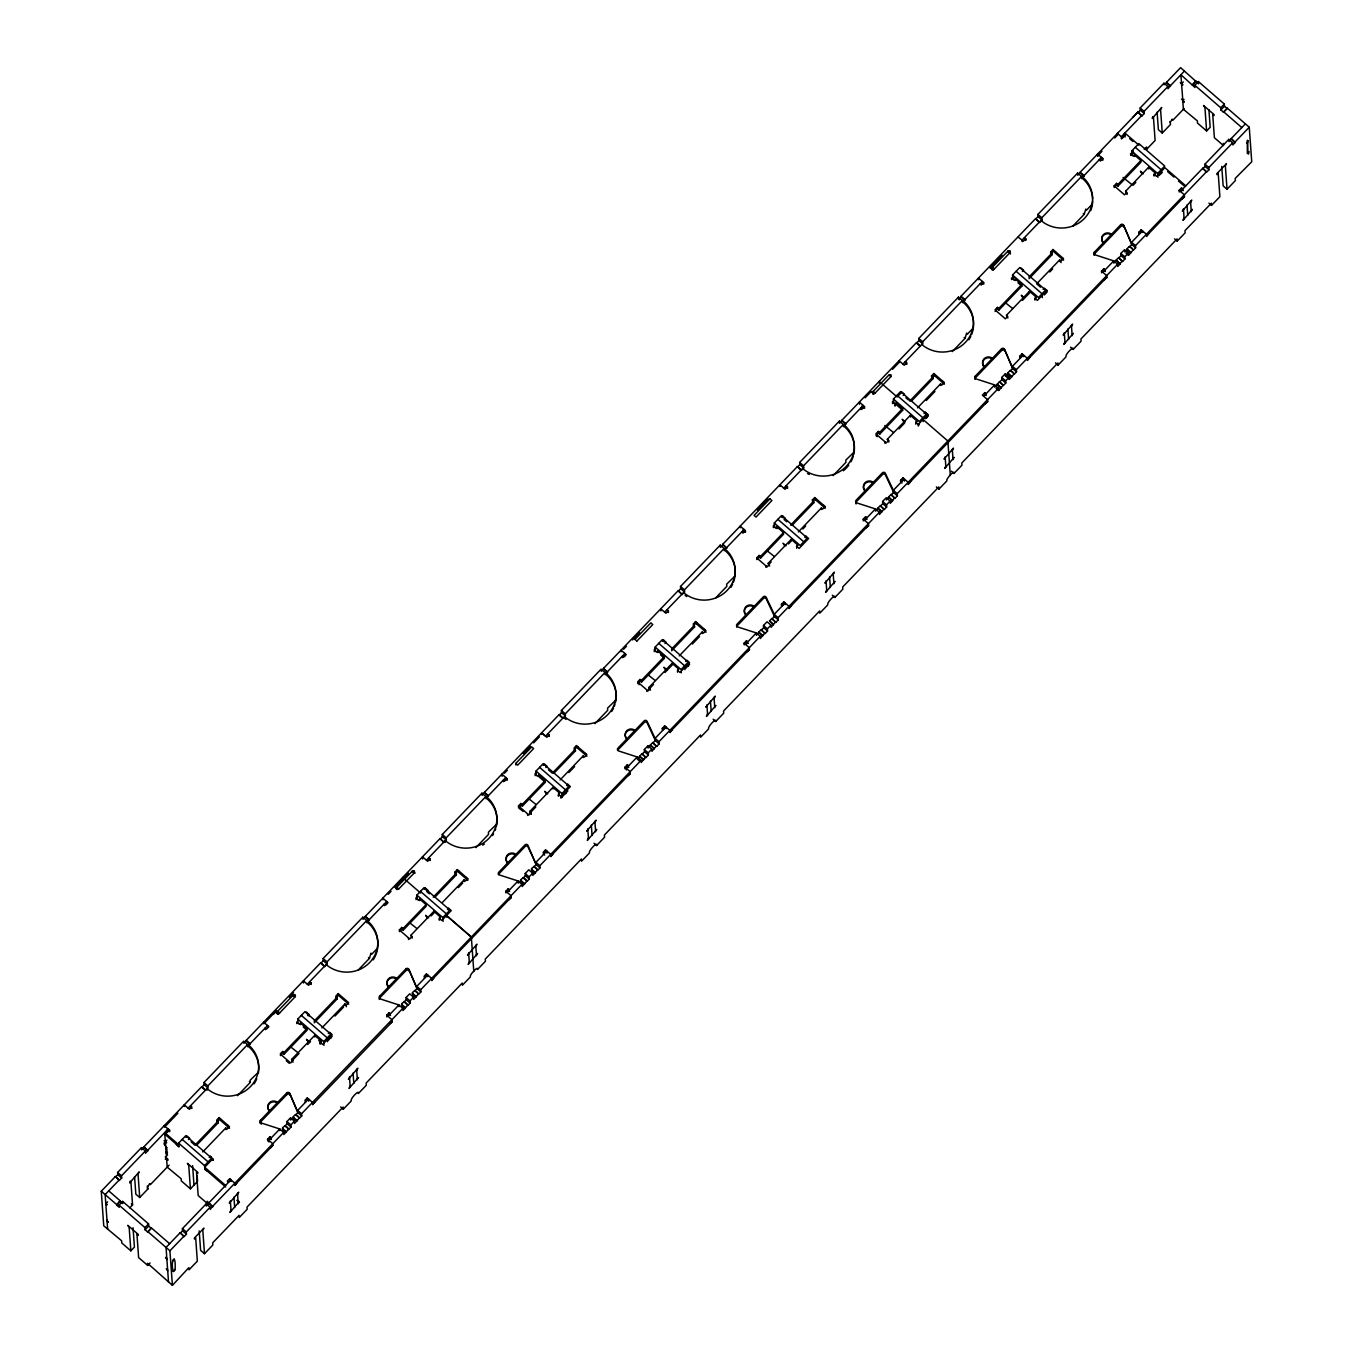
<?xml version="1.0" encoding="UTF-8"?>
<svg xmlns="http://www.w3.org/2000/svg" width="1353" height="1353" viewBox="0 0 1353 1353"><rect width="100%" height="100%" fill="white"/><g stroke="black" fill="none" stroke-linecap="round" stroke-linejoin="round"><path stroke-width="1.5" d="M277.314 1013.989L277.534 1011.435L293.415 994.912L295.292 994.81L295.36 996.586L279.479 1013.126C276.215 1014.885 277.23 1008.526 279.513 1013.532M992.104 269.89L992.324 267.353L1008.222 250.812L1010.082 250.728L1010.15 252.504L994.269 269.027C991.478 270.989 991.36 264.579 994.269 269.027M1010.539 253.738L1008.222 250.812L1008.323 252.453M175.112 1269.537L173.387 1271.482L175.112 1269.537C176.025 1250.426 169.971 1261.791 173.319 1271.397M1247.297 153.396C1247.872 119.521 1246.942 164.965 1249.073 151.536M396.53 889.462L396.666 887.416L412.564 870.892L414.931 873.328M891.018 376.506L890.95 374.747L889.073 374.832L873.125 391.44L873.26 393.165L875.053 393.131L891.018 376.506L889.107 375.238M1183.993 99.31L1182.81 100.291L1181.558 83.835L1183.283 81.89M414.475 872.6L414.39 870.825L412.53 870.909M133.034 1227.712L134.421 1247.111L130.852 1250.832L121.787 1242.967L121.618 1240.786L103.741 1225.784L101.272 1191.232L115.36 1176.552L119.284 1180.476L121.669 1177.989L117.779 1174.624L117.626 1172.442L141.456 1147.632L145.346 1151.014L145.498 1153.196L147.883 1150.71L143.959 1146.786L201.732 1086.645L205.622 1090.011M203.999 1082.518L207.888 1085.901L208.041 1088.083L204.151 1084.717L203.999 1082.518L243.709 1041.184L247.599 1044.567L247.751 1046.748L250.102 1043.721L246.212 1040.339L320.864 962.626L324.788 966.549L327.172 964.063L327.02 961.882L323.13 958.516L362.841 917.165L366.731 920.547L366.883 922.729L369.234 919.702L365.344 916.336L439.996 838.606L443.885 841.989M439.996 838.606L443.919 842.53L446.304 840.044L442.414 836.678L442.262 834.497L481.972 793.162L485.862 796.528L486.015 798.71L488.365 795.682L484.475 792.317L559.127 714.587L563.017 717.969M561.394 710.477L565.283 713.843L565.436 716.025L561.546 712.659L561.394 710.477L601.104 669.143L604.994 672.509L605.146 674.69L607.531 672.204L603.607 668.297L678.259 590.584L682.183 594.491L684.567 592.022L684.415 589.84L680.525 586.458L720.236 545.124L724.126 548.489L724.278 550.671M722.739 544.278L726.662 548.202L722.739 544.278L797.391 466.565L801.314 470.472L803.699 468.003L799.809 464.62L799.657 462.438L839.367 421.104L843.257 424.487L843.409 426.669L845.76 423.641L841.87 420.259L916.522 342.546L920.412 345.928M918.788 338.436L922.678 341.802L922.831 343.983L918.941 340.618L918.788 338.436L958.499 297.102L962.389 300.467L962.541 302.649L964.892 299.622L961.002 296.256L1035.654 218.526L1039.578 222.45L1041.962 219.964L1041.81 217.782L1037.92 214.417L1077.631 173.083L1081.521 176.448L1081.673 178.63L1084.024 175.602L1080.134 172.237L1137.907 112.096L1141.831 116.003L1144.215 113.534L1144.063 111.335L1140.173 107.969L1164.003 83.176L1167.893 86.541L1168.045 88.723L1170.396 85.696L1166.506 82.33L1180.594 67.65L1198.555 83.751L1198.403 81.569L1194.834 85.29L1194.987 87.471L1180.915 74.736L1181.49 82.736L1182.86 84.951L1180.273 82.702M1132.799 117.407L1137.907 112.096L1141.831 116.003M115.394 1177.093L117.779 1174.624M143.959 1146.786L141.608 1149.813L141.456 1147.632M205.013 1089.994L201.766 1087.186L204.151 1084.717M243.861 1043.366L246.212 1040.339M324.788 966.549L320.898 963.167L323.282 960.698L323.13 958.516M365.344 916.336L362.993 919.347L362.841 917.165M440.046 839.148L442.414 836.678M484.475 792.317L482.125 795.344L481.972 793.162M561.766 717.394L559.178 715.145L561.546 712.659M601.256 671.325L603.607 668.297M682.183 594.491L678.31 591.126L680.677 588.64L680.525 586.458M722.773 544.819L720.388 547.305L720.236 545.124M797.441 467.106L799.809 464.62M841.87 420.259L839.52 423.286L839.367 421.104M919.803 345.911L916.556 343.104L918.941 340.618M959.311 299.842L961.002 296.256M1039.578 222.45L1035.688 219.085L1038.072 216.598L1037.92 214.417M1080.134 172.237L1077.783 175.264L1077.631 173.083M1137.958 112.637L1140.325 110.151L1140.173 107.969M1165.948 83.497L1166.506 82.33M165.945 1125.662L177.886 1113.231M273.323 1013.871L263.801 1023.798L263.683 1022.158L268.858 1026.656L266.473 1029.126L265.188 1028.009L265.306 1029.65M273.729 1013.465L276.57 1010.505M289.322 997.212L293.584 992.781M388.176 894.316L391.034 891.339M394.839 887.382L408.437 873.226M504.449 773.273L507.307 770.297M523.307 753.638L530.41 746.264M533.674 742.848L539.39 736.895M623.581 649.254L626.439 646.277M632.511 639.952L639.614 632.578M757.325 510.03L768.132 498.783M865.108 397.833L870.774 391.93M892.49 369.318L899.17 362.384L899.052 360.744L904.227 365.242L906.611 362.756L905.326 361.623L906.73 364.397L906.611 362.756M989.939 267.894L1002.049 255.277M1099.143 154.208L1101.985 151.248M1114.737 137.972L1117.578 135.012L1117.46 133.372L1122.635 137.871L1125.02 135.401L1123.734 134.268L1125.138 137.025M273.374 1014.412L275.758 1011.943M515.781 763.43L531.695 746.873L533.64 748.564L517.725 765.121L515.797 763.413L515.916 765.037M634.912 639.411L650.827 622.854L652.772 624.545L636.857 641.102M121.669 1177.989L121.516 1175.808L145.346 1151.014M207.888 1085.901L247.599 1044.567M327.02 961.882L366.731 920.547M446.304 840.044L446.152 837.862L485.862 796.528M565.283 713.843L604.994 672.509M684.415 589.84L724.126 548.489M803.699 468.003L803.547 465.821L843.257 424.487M922.678 341.802L962.389 300.467M1041.81 217.782L1081.521 176.448M1144.063 111.335L1167.893 86.541M115.36 1176.552L119.25 1179.934L105.145 1194.598L107.631 1229.15M147.832 1150.168L168.296 1128.876L168.448 1131.057L167.806 1130.499M188.152 1108.208L207.009 1088.573A30.815 29.276 -4.1 0 0 250.525 1086.544A30.815 29.276 -4.1 0 0 248.698 1045.159L267.573 1025.523L267.691 1027.164M307.283 984.189L326.141 964.554A30.815 29.276 -4.1 0 0 369.657 962.524A30.815 29.276 -4.1 0 0 367.83 921.139L386.704 901.504L386.857 903.686M398.611 889.107C395.702 884.659 395.82 891.052 398.611 889.107L414.627 872.584L413.308 872.178M426.415 860.17L445.255 840.568A30.815 29.276 -4.1 0 0 488.771 838.522A30.815 29.276 -4.1 0 0 486.945 797.154L505.836 777.501L505.988 779.683M541.758 734.442L541.64 732.802L545.547 736.15L564.387 716.549A30.815 29.276 -4.1 0 0 607.903 714.519A30.815 29.276 -4.1 0 0 606.076 673.134L624.968 653.482L625.12 655.664M664.678 612.131L683.519 592.529A30.815 29.276 -4.1 0 0 727.035 590.5A30.815 29.276 -4.1 0 0 725.208 549.115L744.099 529.463L744.251 531.644M783.81 488.129L802.65 468.51A30.815 29.276 -4.1 0 0 846.166 466.481A30.815 29.276 -4.1 0 0 844.34 425.113L863.231 405.443L863.383 407.625M902.941 364.109L921.799 344.474A30.815 29.276 -4.1 0 0 965.315 342.444A30.815 29.276 -4.1 0 0 963.488 301.076L982.363 281.441L982.515 283.623L981.872 283.048M1022.191 241.73L1022.073 240.09L1040.931 220.454A30.815 29.276 -4.1 0 0 1084.446 218.425A30.815 29.276 -4.1 0 0 1082.62 177.057L1101.494 157.422L1101.646 159.603L1101.004 159.045M1141.797 115.462L1121.349 136.754L1121.502 138.936M1170.396 85.696L1184.484 71.016M178.867 1146.414L164.829 1134.237L168.415 1130.516M1121.468 138.378L1125.036 134.674L1124.918 133.034L1138.955 145.211M164.829 1134.237L165.912 1131.362L167.197 1132.478L169.582 1129.992L164.44 1126.051M1123.853 135.909L1125.036 134.674M310.953 982.836L311.072 984.477L309.668 981.703L310.953 982.836L308.569 985.305L303.393 980.824L303.546 983.005M430.068 858.834L430.186 860.474L428.766 857.717L430.068 858.834L427.683 861.32L422.508 856.821L422.677 858.986M502.098 776.301L501.946 774.119L507.104 778.651L504.72 781.121L503.434 780.004L503.536 781.628M549.2 734.831L549.318 736.455L547.897 733.698L549.2 734.831L546.815 737.3L541.64 732.802M668.331 610.812L668.45 612.452L667.029 609.679L668.331 610.812L665.947 613.281L660.771 608.799L660.941 610.947M740.311 527.755L740.192 526.114L745.368 530.613L742.983 533.099L741.698 531.966M786.279 487.3L786.161 485.676L787.463 486.792L785.078 489.279L779.903 484.78L780.021 486.42M859.493 404.259L859.341 402.078L864.499 406.593L862.115 409.08L860.829 407.946L860.948 409.587M978.591 279.699L978.473 278.058L983.648 282.557L981.28 285.043L979.978 283.91M1025.743 238.737L1025.862 240.377L1024.458 237.621L1025.743 238.737L1023.358 241.223L1018.217 237.13M1097.604 154.056L1097.757 156.221L1097.604 154.056L1102.78 158.538L1100.412 161.024L1099.11 159.891M107.597 1201.836L105.805 1203.696L107.107 1204.813L105.72 1202.597M166.893 1140.089L164.17 1142.93L164.254 1144.012L165.455 1142.778L166.47 1156.967L165.354 1159.284M130.243 1181.118L129.702 1182.911L139.156 1171.901L138.04 1174.235L139.714 1197.506L148.052 1188.83L147.24 1186.091M1152.79 116.646L1152.249 118.455L1161.703 107.445L1160.586 109.762L1162.261 133.051L1170.599 124.358L1169.804 121.618M119.064 1205.134L144.974 1227.628L145.126 1229.809L147.731 1232.059L151.299 1228.338L148.712 1226.089L148.559 1223.907L122.649 1201.413L119.064 1205.134L119.233 1207.316L116.629 1205.083L120.163 1200.804L108.73 1190.877M1192.348 84.664L1195.934 80.943M116.629 1205.083L120.163 1200.804M1192.399 85.222L1195.967 81.501M176.279 1144.164L178.9 1146.955L178.63 1143.133L185.784 1135.691L211.694 1158.168L204.54 1165.61L204.81 1169.432L207.364 1171.14M298.032 1022.936L297.761 1019.113L304.915 1011.672L330.825 1034.166L331.096 1037.971M417.164 898.916L416.893 895.111L424.047 887.653L449.957 910.146L442.803 917.588L443.074 921.41M536.312 774.897L536.025 771.092L543.179 763.65L569.089 786.127L561.935 793.568L562.222 797.391M655.444 650.894L655.156 647.072L662.31 639.631L688.22 662.107L688.491 665.93M774.288 523.053L781.442 515.611L807.352 538.088L800.198 545.53L774.288 523.053L774.576 526.875M893.707 402.856L893.42 399.034L900.574 391.592L926.484 414.086L926.754 417.891M1012.551 275.031L1019.705 267.59L1045.615 290.066L1038.461 297.508L1012.551 275.031L1012.839 278.836M1131.971 154.834L1131.683 151.012L1138.837 143.57L1164.747 166.047L1157.593 173.488L1157.864 177.311M185.902 1137.332L187.086 1136.097L189.691 1138.347L188.49 1139.581M417.012 896.735L415.828 897.986L418.415 900.235L419.599 898.984L426.077 904.616L426.195 906.239L403.16 930.221L401.756 927.465L399.372 929.934L399.49 931.574L401.875 929.088M424.149 889.327L425.332 888.075L427.92 890.325L426.736 891.576L429.324 893.826M536.126 772.749L534.925 773.984L537.53 776.233L538.714 774.998L545.191 780.613L545.31 782.254L522.275 806.236L520.871 803.462L518.487 805.948L518.605 807.589L523.002 811.411M543.28 765.308L544.464 764.073L547.052 766.322L545.868 767.557M655.258 648.73L654.057 649.964L656.662 652.214L657.846 650.979L664.323 656.594L664.441 658.234L641.407 682.216L640.003 679.46L637.618 681.929L647.986 690.926L650.353 688.44L649.068 687.324L672.103 663.342L678.58 668.957L677.498 671.832L678.58 668.957M662.412 641.288L663.596 640.054L666.183 642.303L664.999 643.538M774.508 526.351L773.307 527.585L774.39 524.71M781.544 517.269L782.727 516.034L785.315 518.284L784.131 519.518L786.719 521.768M893.64 402.331L892.439 403.583L893.521 400.708M1133.51 152.635L1130.736 155.527L1130.618 153.887L1133.391 150.995M415.946 899.61L417.13 898.375M535.044 775.624L536.245 774.39M654.175 651.605L655.376 650.37M1014.327 276.705L1011.604 279.547L1011.486 277.906L1014.073 280.156L1015.257 278.904L1021.735 284.536L1021.853 286.159L998.835 310.141L997.415 307.385L995.03 309.871L1005.397 318.851L1007.782 316.382L1006.48 315.249L1029.515 291.267L1035.992 296.899L1034.927 299.774L1035.992 296.899M321.202 1040.981L320.12 1043.856L321.202 1040.981L314.725 1035.366L291.69 1059.348L292.992 1060.464L290.607 1062.951L280.24 1053.953L282.625 1051.484L284.029 1054.241L307.063 1030.259L306.945 1028.618L300.467 1023.003L299.284 1024.238L296.696 1021.989L296.814 1023.629M307.621 1015.562L308.805 1014.327L306.218 1012.078L308.924 1015.951L308.805 1014.327M759.253 557.081L756.868 559.55L756.75 557.91L759.134 555.44L760.538 558.197L783.573 534.215L783.455 532.592L776.977 526.96L775.793 528.211L773.206 525.962M896.109 402.94L895.043 405.832L896.109 402.94L902.586 408.572L902.705 410.213L879.67 434.178L878.266 431.421L875.881 433.907L886.249 442.888L888.617 440.418L887.331 439.285L910.366 415.32L916.844 420.935L915.761 423.81L916.844 420.935M903.28 395.482L904.48 394.247L901.876 391.998L897.124 396.953L879.179 381.428L879.298 383.068M1022.411 271.463L1023.612 270.228L1021.008 267.979M1116.665 185.006L1114.28 187.492L1114.162 185.851L1116.546 183.365L1117.967 186.122L1140.985 162.157L1140.883 160.517L1134.406 154.902L1133.205 156.136L1130.618 153.887M147.9 1186.649L149.625 1183.604M237.536 1095.676L250.305 1082.383L250.153 1080.201L258.423 1072.168M358.088 970.186L369.437 958.364L371.01 953.138M952.326 351.577L965.095 338.284L966.668 333.058M1072.878 226.086L1084.227 214.281L1085.816 209.055M1144.232 149.456L1146.617 146.987L1146.769 149.168L1155.107 140.492L1153.449 117.204M1170.446 122.176L1172.172 119.132M149.676 1184.146L150.318 1184.704L169.091 1165.17M371.06 953.696L371.703 954.254L377.453 948.267M496.686 824.129L488.416 832.163L488.568 834.344L475.816 847.638M615.818 700.127L607.548 708.143L607.7 710.325L594.948 723.618M734.95 576.107L726.679 584.141L726.832 586.323L715.483 598.127M853.98 452.206L845.811 460.121L845.963 462.303L833.211 475.596M966.718 333.616L967.361 334.174L973.213 328.069M1085.85 209.597L1086.493 210.155L1092.277 204.134M1172.222 119.69L1172.865 120.248L1184.146 108.511M129.787 1207.84L132.56 1204.948L130.903 1181.676M202.747 1151.944L225.765 1127.962L227.067 1129.095L229.452 1126.609L219.085 1117.612L216.7 1120.098L218.121 1122.855L196.523 1145.331M346.317 1006.717L346.199 1005.076L348.584 1002.59L338.216 993.609L335.832 996.079L337.252 998.835L314.217 1022.817M434.77 897.327L456.367 874.85L454.946 872.093L457.331 869.607L467.698 878.604L467.817 880.245L457.449 871.247L457.331 869.607M560.108 779.92L583.143 755.938L584.445 757.071L586.83 754.585L576.463 745.588L574.078 748.074L575.499 750.83L553.901 773.307M679.24 655.901L702.275 631.919L703.577 633.052L705.962 630.566L695.594 621.585L693.21 624.054L694.63 626.811L671.595 650.793M792.165 525.285L813.762 502.809L812.341 500.035L814.726 497.566L825.093 506.546L825.212 508.187L814.844 499.206L814.726 497.566M911.313 401.249L932.91 378.772L931.49 375.999L933.874 373.529L944.242 382.51L944.36 384.151L933.993 375.153L933.874 373.529M1029.007 278.718L1052.042 254.753L1050.621 251.996L1053.006 249.51L1063.373 258.508L1063.492 260.131L1053.124 251.151L1053.006 249.51M219.085 1117.612L219.203 1119.252L216.818 1121.738L218.121 1122.855M280.359 1055.594L282.743 1053.108M338.216 993.609L338.335 995.233L335.95 997.719L337.252 998.835M455.065 873.734L457.449 871.247M518.605 807.589L520.99 805.103M576.463 745.588L576.581 747.228L574.196 749.714L575.499 750.83M637.737 683.569L640.121 681.083M695.594 621.585L695.713 623.209L693.328 625.695L694.63 626.811M812.46 501.675L814.844 499.206M878.385 433.061L876 435.531L877.285 436.664L877.167 435.023M931.608 377.639L933.993 375.153M995.148 311.494L997.533 309.025M1050.74 253.62L1053.124 251.151M218.002 1121.214L194.967 1145.196L191.077 1141.831M284.029 1054.241L283.927 1052.6L306.945 1028.618M314.099 1021.177L337.134 997.212M403.16 930.221L403.059 928.581L426.077 904.616M433.214 897.191L456.249 873.209L454.946 872.093M522.275 806.236L522.157 804.595L545.191 780.613M575.38 749.19L552.345 773.172L548.455 769.806M641.407 682.216L641.288 680.576L664.323 656.594M671.477 649.152L694.512 625.187M760.538 558.197L760.42 556.557L783.455 532.592M790.609 525.15L813.643 501.168L812.341 500.035M879.67 434.178L879.551 432.537L902.586 408.572M909.757 401.097L932.792 377.132L931.49 375.999M998.835 310.141L998.717 308.501L1021.735 284.536M1028.889 277.094L1051.924 253.112L1050.621 251.996M1117.967 186.122L1117.849 184.498L1140.883 160.517M321.879 1027.925L344.897 1003.943L346.199 1005.076M412.242 938.086L410.822 935.329L433.856 911.347L440.334 916.979L439.251 919.854L440.334 916.979M442.414 902.434L464.011 879.957L465.314 881.074L467.698 878.604M529.936 811.343L531.34 814.1L529.936 811.343L552.971 787.361L559.449 792.976L558.366 795.852L559.449 792.976M769.603 566.061L768.2 563.305L791.234 539.323L797.712 544.955L796.629 547.83L797.712 544.955M798.371 531.881L821.406 507.916L822.709 509.032L825.093 506.546M917.537 407.845L940.572 383.88L941.857 384.996L944.242 382.51M1061.107 262.617L1059.703 259.861L1036.669 283.826L1040.542 287.208M1125.611 191.23L1127.032 194.003L1125.611 191.23L1148.646 167.265L1155.124 172.88L1154.058 175.755L1155.124 172.88M293.111 1062.105L291.808 1060.972L299.013 1053.48M307.638 1044.499L310.53 1041.506M334.952 1016.069L343.577 1007.089M431.1 915.981L433.975 912.987L433.856 911.347M458.379 887.585L462.692 883.086M530.055 812.967L535.805 806.98M568.869 772.563L574.619 766.576M650.472 690.081L649.186 688.965L653.499 684.466M665.016 672.475L672.221 664.983L672.103 663.342M692.313 644.045L699.518 636.553M768.318 564.945L771.193 561.952M788.461 543.957L791.353 540.963L791.234 539.323M802.819 529.023L805.695 526.029M898.967 428.935L904.717 422.948M926.281 400.488L934.923 391.507M1022.428 300.4L1029.633 292.908L1029.515 291.267M1049.742 271.987L1052.617 268.993M1132.935 185.378L1135.81 182.384M531.222 812.46L528.854 814.946L518.487 805.948M1060.989 260.977L1063.373 258.508M1126.914 192.363L1124.529 194.832L1114.162 185.851M209.225 1157.559L210.408 1156.325L213.114 1160.214L210.408 1156.325M328.356 1033.54L329.54 1032.305L332.128 1034.555L322.606 1044.482L320.018 1042.233M447.454 909.554L448.655 908.32L451.242 910.569L441.738 920.463L439.15 918.213M566.586 785.535L567.786 784.3L570.374 786.55L560.835 796.46L560.954 798.101L567.871 790.913M685.717 661.516L686.918 660.281L689.506 662.53L679.967 672.458L677.379 670.209M804.849 537.513L806.05 536.262L808.637 538.511L799.099 548.439L796.511 546.189M924.014 413.477L925.198 412.225L927.786 414.475L927.904 416.115L925.52 418.601M1043.146 289.457L1044.33 288.206L1046.918 290.455L1047.036 292.096L1044.313 294.937M144.974 1227.628L148.559 1223.907M323.942 1045.412L323.671 1041.607L330.825 1034.166M688.22 662.107L681.066 669.549L655.156 647.072M926.484 414.086L919.33 421.51L893.42 399.034M1223.484 112.198L1227.053 108.477L1223.484 112.198L1220.896 109.948L1220.744 107.766L1224.313 104.046L1198.403 81.569M212.996 1158.574L204.658 1167.25L225.596 1185.431M919.431 423.185L918.349 426.06L918.23 424.419L927.786 414.475M1046.918 290.455L1037.396 300.383L1034.808 298.134M145.126 1229.809L148.712 1226.089M1220.896 109.948L1224.465 106.227L1224.313 104.046M328.17 1040.44L332.246 1036.195M685.565 668.382L689.624 664.171M1162.193 172.22L1159.031 175.518L1158.912 173.894M147.731 1232.059L151.265 1227.78L169.615 1243.711M165.252 1156.933L167.84 1159.183L167.924 1160.265L166.622 1159.149L167.197 1167.149L181.184 1178.767L181.353 1180.949L190.418 1188.83L197.555 1181.389L197.149 1175.571M1181.44 99.073L1184.027 101.323L1184.112 102.422L1182.81 101.289L1183.385 109.289L1197.388 120.924L1197.54 123.106L1206.605 130.97L1210.174 127.25L1208.922 109.796M260.486 1120.267L269.653 1110.712A5.869 5.581 -4.1 0 1 269.315 1102.83A5.869 5.581 -4.1 0 1 277.602 1102.441L286.768 1092.903A1.759 1.674 -4.1 0 1 289.677 1093.325L297.829 1112.572L301.719 1115.954L299.334 1118.424C296.358 1110.745 289.035 1118.356 296.95 1120.91L294.565 1123.396L294.413 1121.197L290.523 1117.832L286.954 1121.552L287.107 1123.734L290.996 1127.1L288.612 1129.586C285.635 1121.908 278.312 1129.518 286.227 1132.072L283.859 1134.541L283.69 1132.36L279.8 1128.994L261.197 1122.973A1.759 1.674 -4.1 0 1 260.486 1120.267L260.605 1121.908A1.759 1.674 -4.1 0 0 260.199 1123.447M379.618 996.248L388.785 986.692A5.869 5.581 -4.1 0 1 388.446 978.811A5.869 5.581 -4.1 0 1 396.733 978.439L405.9 968.883A1.759 1.674 -4.1 0 1 408.809 969.323L416.961 988.553L420.851 991.935L418.466 994.404C415.489 986.726 408.166 994.354 416.081 996.89L413.697 999.377L413.544 997.195L409.655 993.812L406.086 997.533L406.238 999.715L410.128 1003.097L407.743 1005.567C404.767 997.888 397.444 1005.516 405.359 1008.053L402.991 1010.539L402.822 1008.357L398.932 1004.975L380.328 998.954A1.759 1.674 -4.1 0 1 379.618 996.248L379.736 997.888A1.759 1.674 -4.1 0 0 379.33 999.427M507.155 892.337L518.081 880.955L521.954 884.338L522.123 886.519L524.507 884.033C516.575 881.496 523.899 873.869 526.875 881.547L529.26 879.078L525.387 875.695L525.218 873.514L528.803 869.793L532.676 873.175L532.845 875.357L535.23 872.871C527.298 870.334 534.621 862.707 537.598 870.385L539.982 867.916L536.109 864.533L527.924 845.321A1.759 1.674 -4.1 0 0 525.015 844.898L515.848 854.436A5.869 5.581 -4.1 0 0 507.561 854.825A5.869 5.581 -4.1 0 0 507.899 862.707L498.733 872.262A1.759 1.674 -4.1 0 0 499.443 874.968L518.047 880.989M627.031 738.687L617.864 748.243A1.759 1.674 -4.1 0 0 618.575 750.949L637.178 756.97L641.085 760.318L641.254 762.5L643.588 759.473L639.715 756.107L642.083 753.621L646.007 757.545L648.391 755.059L648.239 752.877L644.349 749.511L647.935 745.791L651.808 749.156L651.977 751.338L654.311 748.31L650.421 744.945L652.806 742.459L656.729 746.382L659.114 743.896L658.962 741.715L655.072 738.349L647.055 721.301A1.759 1.674 -4.1 0 0 644.146 720.878L634.98 730.417A5.869 5.581 -4.1 0 0 626.693 730.806A5.869 5.581 -4.1 0 0 627.031 738.687L634.98 730.417M746.163 614.668L736.996 624.223A1.759 1.674 -4.1 0 0 737.706 626.929L756.31 632.95L760.234 636.299L760.386 638.481L762.72 635.453L758.847 632.088L761.215 629.602L765.155 633.525L767.523 631.039L767.371 628.857L763.481 625.492L767.066 621.771L770.956 625.137L771.109 627.318L773.442 624.291L769.569 620.926L771.937 618.439L775.878 622.363L778.246 619.877L778.093 617.695L774.204 614.33L766.187 597.299A1.759 1.674 -4.1 0 0 763.278 596.859L754.111 606.415A5.869 5.581 -4.1 0 0 745.824 606.787A5.869 5.581 -4.1 0 0 746.163 614.668L754.111 606.415M865.294 490.665L856.128 500.204A1.759 1.674 -4.1 0 0 856.838 502.91L875.442 508.948L879.365 512.28L879.518 514.461L881.852 511.434L877.979 508.068L880.346 505.582L884.287 509.506L886.655 507.02L886.503 504.838L882.613 501.473L886.198 497.752L890.088 501.117L890.24 503.299L892.625 500.83L888.701 496.906L891.069 494.42L895.01 498.344L897.377 495.858L897.225 493.676L893.335 490.31L885.319 473.279A1.759 1.674 -4.1 0 0 882.41 472.84L873.243 482.395A5.869 5.581 -4.1 0 0 864.956 482.784A5.869 5.581 -4.1 0 0 865.294 490.665L873.243 482.395M974.989 379.347A1.759 1.674 -4.1 0 1 975.395 377.808L975.276 376.168L984.443 366.629A5.869 5.581 -4.1 0 1 984.105 358.748A5.869 5.581 -4.1 0 1 992.392 358.359L1001.558 348.803A1.759 1.674 -4.1 0 1 1004.467 349.243L1012.619 368.49L1016.509 371.855L1014.124 374.341C1011.148 366.646 1003.825 374.274 1011.74 376.81L1009.372 379.297L1005.482 375.931L1005.33 373.732L1001.744 377.453L1001.896 379.635L1005.786 383.017L1003.402 385.504L999.478 381.58L997.144 384.607L1001.017 387.973L998.649 390.459L996.045 388.21M1094.12 255.328A1.759 1.674 -4.1 0 1 1094.526 253.789L1094.408 252.148L1103.574 242.61A5.869 5.581 -4.1 0 1 1103.236 234.729A5.869 5.581 -4.1 0 1 1111.523 234.34L1120.69 224.784A1.759 1.674 -4.1 0 1 1123.599 225.224L1131.751 244.47L1135.641 247.836L1133.256 250.322C1130.279 242.627 1122.956 250.254 1130.871 252.791L1128.503 255.277L1125.899 253.028M269.653 1110.712L277.602 1102.441M388.785 986.692L396.733 978.439M507.899 862.707L515.848 854.436M984.443 366.629L992.392 358.359M1103.574 242.61L1111.523 234.34M260.605 1121.908L286.887 1094.543L286.768 1092.903M379.736 997.888L406.018 970.524L405.9 968.883M975.395 377.808L1001.677 350.444L1001.558 348.803M1094.526 253.789L1120.808 226.425L1120.69 224.784M237.35 1182.37L234.999 1185.397L234.847 1183.215L229.672 1178.717L227.287 1181.203L228.589 1182.319M269.974 1136.757L270.093 1138.397L267.708 1140.883L267.59 1139.243L269.974 1136.757L271.276 1137.89M314.978 1101.545L312.644 1104.572L312.492 1102.391L307.3 1097.909L304.915 1100.378L306.218 1101.511M389.106 1012.737L389.224 1014.378L386.84 1016.864L386.721 1015.224L389.106 1012.737L390.408 1013.871M434.11 977.542L431.776 980.57L431.624 978.388L426.432 973.889L424.047 976.359L425.349 977.492M508.221 888.752L508.339 890.392L505.954 892.862L505.836 891.238L508.221 888.752L509.506 889.868M553.259 853.523L550.908 856.55L550.756 854.369L545.547 849.887L543.162 852.373L544.582 855.13M627.352 764.733L627.471 766.373L625.086 768.859L624.968 767.219L627.352 764.733L628.638 765.866M664.678 725.885L664.797 727.508L662.412 729.994L662.293 728.354L664.678 725.885L669.887 730.349L670.039 732.531L672.39 729.504M746.602 642.354L744.218 644.84L744.099 643.199L746.484 640.713L747.888 643.487L746.484 640.713M783.81 601.865L783.928 603.506L781.544 605.975L781.425 604.334L783.81 601.865L789.019 606.33L789.171 608.512L791.522 605.484M865.616 516.711L865.734 518.334L863.349 520.82L863.231 519.18L865.616 516.711L866.901 517.827M902.941 477.846L903.06 479.486L900.675 481.956L900.557 480.332L902.941 477.846L908.151 482.311L908.303 484.492L910.654 481.465M986.066 393.791L984.764 392.674L982.379 395.144L987.572 399.642L987.724 401.824L985.305 403.752M1022.09 353.809L1022.208 355.45L1019.824 357.919L1019.705 356.296L1022.09 353.809L1027.282 358.308L1027.434 360.49L1029.768 357.463M1104.014 270.279L1101.63 272.765L1101.511 271.124L1103.896 268.655L1105.316 271.412L1103.896 268.655M1141.222 229.79L1141.34 231.431L1138.955 233.917L1138.837 232.276L1141.222 229.79L1146.414 234.289L1146.566 236.471L1148.9 233.443M1181.643 189.471L1179.275 191.957L1179.156 190.316L1181.541 187.83L1182.945 190.587L1181.541 187.83M168.516 1281.984L166.047 1247.432L180.135 1232.752L184.059 1236.676L186.443 1234.19L182.554 1230.824L182.401 1228.642L206.231 1203.832L210.121 1207.214L210.273 1209.396L212.607 1206.369L208.734 1202.986L230.957 1179.85M1180.442 191.433L1202.682 168.296L1206.605 172.203L1208.99 169.734L1205.1 166.351L1204.948 164.17L1228.778 139.376L1232.668 142.742L1232.82 144.923L1235.204 142.437L1231.281 138.53L1245.369 123.85M130.852 1250.832L129.178 1227.56L127.808 1225.344L138.175 1234.325L138.243 1235.424L136.957 1234.308L138.615 1257.58L147.697 1265.444L150.065 1262.958M305.034 1102.018L307.419 1099.532L307.3 1097.909M424.166 977.999L426.55 975.53L426.432 973.889M543.28 854.014L545.665 851.527L545.547 849.887M388.023 1016.34L398.932 1004.975L399.05 1006.615M745.418 644.299L756.344 632.933L756.428 634.591M864.55 520.279L875.476 508.914L875.628 511.096L877.979 508.068M983.682 396.277L994.607 384.895L998.48 388.277L998.649 390.459M1102.813 272.257L1113.739 260.892L1117.612 264.258L1117.781 266.44L1120.149 263.953L1116.225 260.047L1118.61 257.56L1122.533 261.484L1124.918 258.998L1124.766 256.816L1120.876 253.451L1124.461 249.73L1128.334 253.096L1128.503 255.277M180.169 1233.293L182.554 1230.824M208.734 1202.986L206.383 1206.013L206.231 1203.832M1202.716 168.837L1205.1 166.351M1231.281 138.53L1228.93 141.558L1228.778 139.376M284.739 1126.22L287.107 1123.734M293.077 1117.527L290.692 1120.013L290.523 1117.832M295.444 1115.058L297.829 1112.572M403.854 1002.201L406.238 999.715M414.576 991.039L416.961 988.553M520.617 880.668L518.233 883.137L518.081 880.955M523.002 878.182L525.387 875.695M533.725 867.019L536.109 864.533M639.715 756.107L637.364 759.134L639.952 761.384M646.007 757.545L642.134 754.162L644.518 751.693L644.349 749.511M650.421 744.945L648.087 747.972L647.935 745.791M656.729 746.382L652.856 743L655.241 740.531L655.072 738.349L665.997 726.967L666.116 728.607M756.496 635.115L758.847 632.088M765.155 633.525L761.265 630.143L763.65 627.674L763.481 625.492M775.878 622.363L771.988 618.981L774.373 616.511L774.204 614.33L785.129 602.964L785.247 604.588M884.287 509.506L880.397 506.14L882.782 503.654L882.613 501.473M886.35 499.934L888.701 496.906M895.01 498.344L891.12 494.978L893.504 492.492L893.335 490.31L904.261 478.945L904.413 481.127M994.759 387.076L997.144 384.607M1002.116 384.37L999.529 382.121L1001.896 379.635M1005.482 375.931L1007.867 373.445M1010.251 370.959L1012.619 368.49M1113.891 263.074L1116.225 260.047M1122.533 261.484L1118.66 258.102L1121.028 255.632L1120.876 253.451M1124.614 251.912L1126.998 249.426M1129.383 246.939L1131.751 244.47M186.443 1234.19L186.291 1232.008L210.121 1207.214M1208.99 169.734L1208.838 167.535L1232.668 142.742M1227.019 107.919L1249.259 127.216L1251.728 161.768L1235.221 178.376L1235.374 180.558L1227.036 189.251L1225.361 165.962L1226.478 163.645L1216.939 173.556L1217.024 174.655L1218.224 173.404L1219.882 196.692L1211.544 205.368L1211.392 203.187L1187.359 228.183L1184.974 230.67L1185.143 232.851L1177.195 241.122L1177.042 238.94L1174.658 241.426L1080.946 338.977L1081.098 341.159L1073.149 349.429C1074.57 344.711 1064.642 354.858 1066.012 356.871L1058.063 365.141L1057.911 362.959L1055.526 365.428L961.814 462.997L961.966 465.178L954.017 473.449C955.421 468.831 945.476 479.165 946.88 480.873L938.931 489.143L938.779 486.962L936.394 489.448L842.682 587.016L842.834 589.181L834.902 597.451C836.306 592.732 826.379 602.88 827.748 604.892L819.8 613.163L819.647 610.981L817.263 613.467L723.551 711.018L723.703 713.2L715.771 721.47C717.175 716.752 707.247 726.899 708.617 728.912L700.668 737.182L700.516 735L698.131 737.486L604.419 835.038L604.571 837.219L596.622 845.49C598.043 840.771 588.115 850.919 589.485 852.931L581.536 861.201L581.384 859.02L578.999 861.489L485.287 959.057L485.439 961.239L477.491 969.509C478.894 964.892 468.95 975.225 470.354 976.951L462.405 985.221L462.252 983.039L368.523 1080.59L366.156 1083.076L366.308 1085.258L358.359 1093.528C359.78 1088.81 349.852 1098.957 351.222 1100.97L343.273 1109.223L343.121 1107.042L249.392 1204.61L247.024 1207.096L247.176 1209.278L239.227 1217.531L239.075 1215.349L236.69 1217.835L212.675 1242.849L212.827 1245.031L204.489 1253.707L202.815 1230.435L203.931 1228.101L194.392 1238.029L194.477 1239.111L195.678 1237.877L197.335 1261.148L188.997 1269.824L188.845 1267.643L172.406 1285.35L169.92 1250.798L184.025 1236.135L180.135 1232.752M212.607 1206.369L283.69 1132.36M290.996 1127.1L290.844 1124.918L294.413 1121.197M301.719 1115.954L301.567 1113.773L402.822 1008.357M410.128 1003.097L409.976 1000.916L413.544 997.195M420.851 991.935L420.698 989.753L521.954 884.338M529.26 879.078L529.108 876.896L532.676 873.175M539.982 867.916L539.83 865.734L641.085 760.318M648.239 752.877L651.808 749.156M658.962 741.715L760.234 636.299M767.371 628.857L770.956 625.137M778.093 617.695L879.365 512.28M886.503 504.838L890.088 501.117M897.225 493.676L998.48 388.277M1005.786 383.017L1005.634 380.836L1009.203 377.115L1005.33 373.732M1016.509 371.855L1016.357 369.673L1117.612 264.258M1124.766 256.816L1128.334 253.096M1135.641 247.836L1135.488 245.654L1206.572 171.662L1202.682 168.296M1235.154 141.896L1249.259 127.216M234.965 1184.856L272.883 1145.365L272.782 1143.742L267.59 1139.243M286.227 1132.072L288.578 1129.045L284.688 1125.679M296.95 1120.91L299.301 1117.882L295.411 1114.517M405.359 1008.053L407.71 1005.025L403.82 1001.66M416.081 996.89L418.432 993.863L414.542 990.497M431.742 980.012L511.13 897.36M524.507 884.033L526.841 881.006L522.951 877.64M535.23 872.871L537.564 869.844L533.674 866.478M550.84 856.026L630.261 773.341M643.588 759.473L645.973 756.987M654.311 748.31L656.695 745.824M669.972 732.007L749.393 649.339M762.72 635.453L765.105 632.984M773.442 624.291L775.827 621.822M789.103 607.987L868.525 525.319M881.852 511.434L884.236 508.965M892.574 500.272L894.959 497.803M908.235 483.985L987.69 401.283M1001.017 387.973L1003.368 384.945M1011.74 376.81L1014.09 373.783L1010.201 370.418M1027.401 359.932L1106.822 277.264L1104.437 279.75M1120.115 263.412L1122.5 260.943M1130.871 252.791L1133.222 249.781L1129.332 246.398M1146.532 235.929L1184.45 196.439M386.721 1015.224L391.913 1019.722L392.066 1021.904L389.647 1023.832M172.575 1261.03L174.368 1259.169M1246.553 143.029L1248.345 141.169L1247.365 140.34M230.433 1201.971L229.249 1203.223L238.703 1192.213L237.587 1194.53M349.564 1077.969L348.381 1079.204L357.835 1068.194L356.718 1070.527M468.696 953.95L467.512 955.184L476.966 944.174L475.85 946.508M587.828 829.93L586.644 831.165L596.098 820.155L594.982 822.489M706.959 705.911L705.776 707.145L715.23 696.135L714.113 698.469M826.091 581.891L824.907 583.143L834.361 572.116L833.245 574.45M945.223 457.872L944.039 459.124L953.493 448.114L952.377 450.448M1064.354 333.87L1063.17 335.104L1072.625 324.094L1071.508 326.428M1183.486 209.85L1182.302 211.102L1191.756 200.075L1190.64 202.409M231.025 1210.157L229.909 1212.491L239.363 1201.481L238.162 1202.716M350.156 1086.138L349.04 1088.472L358.494 1077.462L357.293 1078.696M469.288 962.135L468.172 964.452L477.626 953.442L476.442 954.694M588.42 838.116L587.303 840.45L596.758 829.423L595.574 830.674M707.551 714.096L706.435 716.43L715.889 705.42L714.705 706.655M826.683 590.077L825.567 592.411L835.021 581.401L833.837 582.636M945.815 466.058L944.698 468.392L954.153 457.382L952.952 458.633M1064.946 342.055L1063.83 344.389L1073.284 333.362L1072.1 334.614M1184.078 218.036L1182.962 220.37L1192.416 209.36L1191.232 210.594M1008.729 252.165L1010.201 252.368L1010.251 253.721M1094.408 252.148A1.759 1.674 -4.1 0 0 1095.135 254.854L1113.739 260.892L1113.84 262.516M975.276 376.168A1.759 1.674 -4.1 0 0 976.003 378.874L994.607 384.895L994.709 386.535M446.456 915.541L471.334 937.037L473.804 971.589M1224.465 106.227L1227.053 108.477M1194.834 85.29L1220.744 107.766M1223.45 111.639L1241.8 127.571M1166.54 82.871L1170.43 86.237M1231.315 139.071L1235.204 142.437M1204.948 164.17L1208.838 167.535M1140.325 110.151L1144.215 113.534M1162.261 133.051L1158.371 129.668L1157.119 112.214M1227.036 189.251L1223.146 185.868L1221.759 166.47M1145.805 148.323L1146.769 149.168M1208.956 203.119L1211.544 205.368M1185.803 185.851L1164.865 167.687L1156.527 176.364L1153.94 174.114M1129.721 138.733L1132.833 141.439M1167.571 171.577L1173.964 177.108M1178.446 180.998L1184.433 186.19M1135.268 147.291L1161.178 169.768L1161.449 173.59M1179.156 190.316L1184.332 194.815L1184.484 196.997L1182.065 198.925M1131.683 151.012L1157.593 173.488M1143.386 173.776L1140.427 171.205L1141.797 173.421M1100.31 157.929L1102.898 160.178L1102.78 158.538M1123.108 177.497L1131.649 184.397M1116.546 183.365L1117.849 184.498M1174.607 238.872L1177.195 241.122M1080.168 172.778L1084.057 176.161M1138.837 232.276L1140.139 233.392M1135.488 245.654L1131.598 242.288L1142.524 230.923L1142.642 232.547M1126.948 248.884L1130.837 252.25M1083.263 213.436L1084.227 214.281M1121.028 255.632L1124.918 258.998M1116.276 260.588L1120.149 263.953M1101.511 271.124L1106.703 275.623L1106.855 277.805M1038.072 216.598L1041.962 219.964M1016.137 271.31L1042.047 293.787L1042.317 297.609M1017.98 282.794L1021.853 286.159M991.478 268.148L992.442 268.976M990.548 267.843L993.356 270.279M1024.255 297.795L1021.295 295.225L1022.665 297.44M1070.561 347.18L1073.149 349.429M1005.414 302.751L1012.518 308.416M997.415 307.385L998.717 308.501M1007.9 318.006L1006.48 315.249M1055.475 362.892L1058.063 365.141M961.036 296.797L964.926 300.163M1019.705 356.296L1021.008 357.412M1016.357 369.673L1012.467 366.308L1023.392 354.926L1023.511 356.566M1007.816 372.904L1011.706 376.269M964.131 337.438L965.095 338.284M1001.744 377.453L1005.634 380.836M997.093 384.066L1000.983 387.432M986.185 395.431L984.764 392.674M927.904 416.115L925.198 412.225M905.867 397.731L908.455 399.981M897.005 395.313L922.915 417.789L923.186 421.612M923.017 419.447L947.844 440.993L950.33 475.529M896.227 404.581L902.705 410.213M892.337 401.942L894.925 404.192M915.643 422.17L918.23 424.419M875.137 393.046L873.192 391.355L873.074 394.399M871.417 391.863L874.004 394.095M905.123 421.815L902.163 419.244L903.533 421.459M951.43 471.199L954.017 473.449M884.845 425.535L893.386 432.436M862.03 405.985L864.618 408.234L864.499 406.593M878.266 431.421L879.551 432.537M936.344 486.894L938.931 489.143M841.904 420.817L845.794 424.182M900.557 480.332L901.977 483.089M893.504 492.492L897.377 495.858M888.735 497.447L892.625 500.83M882.782 503.654L886.655 507.02M878.012 508.61L881.902 511.992M865.734 518.334L867.019 519.467M799.657 462.438L803.547 465.821M863.231 519.18L868.44 523.662L868.592 525.843L866.174 527.771M797.391 466.565L801.28 469.931M777.874 519.332L803.783 541.809M785.992 545.817L783.032 543.246L784.402 545.462M832.298 595.202L834.902 597.451M742.898 530.004L745.486 532.253L745.368 530.613M767.151 550.789L774.254 556.438M759.134 555.44L760.42 556.557M768.2 563.305L769.485 564.421L767.117 566.907L756.75 557.91M781.425 604.334L782.727 605.467M774.373 616.511L778.246 619.877M773.493 624.849L769.569 620.926M763.65 627.674L767.523 631.039M758.881 632.629L762.771 635.995M744.099 643.199L749.308 647.664L749.461 649.846L747.042 651.791M680.677 588.64L684.567 592.022M695.713 623.209L706.08 632.206M658.742 643.351L684.652 665.828L684.922 669.65M660.552 654.869L664.441 658.234M634.929 639.394L636.874 641.068M666.86 669.836L663.9 667.266L665.27 669.481M713.166 719.221L715.771 721.47M648.019 674.809L655.123 680.458M640.003 679.46L641.288 680.576M603.641 668.839L607.531 672.204M662.293 728.354L663.596 729.487M655.241 740.531L659.114 743.896M650.472 745.486L654.362 748.852M644.518 751.693L648.391 755.059M639.749 756.648L643.639 760.014M627.471 766.373L628.756 767.489M624.968 767.219L630.177 771.684L630.329 773.865L627.91 775.81M576.581 747.228L586.948 756.226M539.61 767.371L565.52 789.848L565.791 793.67M536.025 771.092L561.935 793.568M545.31 782.254L538.832 776.639L538.714 774.998M558.248 794.211L560.835 796.46M547.728 793.856L544.769 791.285L546.138 793.501M594.035 843.24L596.622 845.49M528.888 798.811L535.991 804.477M520.871 803.462L522.157 804.595M484.509 792.858L488.399 796.224M539.83 865.734L535.94 862.351L546.866 850.986L547.018 853.168M531.289 868.947L535.179 872.33M525.218 873.514L529.108 876.896M520.584 880.11L524.457 883.492M508.339 890.392L509.624 891.509M442.262 834.497L446.152 837.862M505.836 891.238L511.045 895.703L511.197 897.885L508.779 899.813M420.479 891.39L446.389 913.867M420.597 893.014L402.653 877.488L402.771 879.129M471.334 937.037L446.507 915.491L446.575 917.165M416.893 895.111L442.803 917.588M395.82 888.211L396.784 889.056M428.597 917.875L425.637 915.305L427.007 917.52M409.756 922.831L416.859 928.496M401.756 927.465L403.059 928.581M410.822 935.329L412.124 936.445L409.739 938.931L399.372 929.934M365.378 916.877L369.268 920.243M420.698 989.753L416.809 986.371L427.734 975.006L427.852 976.646M412.158 992.967L416.047 996.349M368.473 957.518L369.437 958.364M406.086 997.533L409.976 1000.916M401.435 1004.129L405.325 1007.511M389.224 1014.378L390.527 1015.511M323.282 960.698L327.172 964.063M338.335 995.233L348.702 1004.23M295.36 996.586L293.415 994.912L293.533 996.535M301.347 1015.393L327.257 1037.886L327.527 1041.692M297.761 1019.113L323.671 1041.607M303.19 1026.893L305.778 1029.143M318.733 1040.372L321.321 1042.622M276.401 1012.501L278.566 1014.378M309.465 1041.895L306.505 1039.324L307.875 1041.539M290.624 1046.85L297.728 1052.516M282.625 1051.484L283.927 1052.6M340.685 1106.991L343.273 1109.223M286.278 1060.735L289.238 1063.306M246.246 1040.897L250.136 1044.262M301.567 1113.773L297.677 1110.39L308.602 1099.025L308.755 1101.207M293.026 1116.986L296.916 1120.369M249.341 1081.537L250.305 1082.383M286.954 1121.552L290.844 1124.918M282.303 1128.148L286.193 1131.531M270.093 1138.397L271.395 1139.514M219.203 1119.252L229.57 1128.25M191.94 1108.479L190.536 1105.722L191.822 1106.855L189.437 1109.325L184.262 1104.826L184.38 1106.466M231.075 1181.473L229.672 1178.717M182.215 1139.412L208.125 1161.889M167.112 1129.383L169.7 1131.632L169.582 1129.992M178.63 1143.133L204.54 1165.61M178.748 1144.773L164.711 1132.596L165.286 1140.596L166.673 1142.811L164.068 1140.562M204.777 1168.891L225.714 1187.055M236.843 1200.314L239.447 1202.563M164.373 1144.655L167.028 1147.987L165.742 1146.87M165.81 1147.953L167.197 1150.168M166.098 1151.775L167.383 1152.891L167.315 1151.809M166.165 1152.857L167.552 1155.073M209.681 1203.51L207.094 1201.261L207.246 1203.443L198.181 1195.562L196.523 1172.29L197.809 1173.423L197.741 1172.324L187.374 1163.326L188.743 1165.542L190.418 1188.83M143.993 1147.344L147.883 1150.71M208.768 1203.544L212.658 1206.91M147.088 1187.985L148.052 1188.83M117.626 1172.442L121.516 1175.808M182.401 1228.642L186.291 1232.008M139.714 1197.506L135.824 1194.141L134.573 1176.687M204.489 1253.707L200.599 1250.341L199.212 1230.942M131.275 1203.832L132.56 1204.948M120.214 1201.363L122.802 1203.595L122.649 1201.413M101.272 1191.232L116.595 1204.525M147.68 1231.501L169.92 1250.798M166.825 1258.425L165.54 1257.309L166.909 1259.525M167.654 1269.892L166.351 1268.759L167.721 1270.974M106.972 1220.051L108.358 1222.266L107.056 1221.15M172.406 1285.35L147.528 1263.262L147.697 1265.444M1123.599 225.224L1131.717 243.929M1004.467 349.243L1012.585 367.931M893.437 491.968L885.437 474.92A1.759 1.674 -4.1 0 0 882.528 474.48L856.246 501.845A1.759 1.674 -4.1 0 0 856.128 503.976M774.305 615.987L766.305 598.922A1.759 1.674 -4.1 0 0 763.396 598.5L737.114 625.864A1.759 1.674 -4.1 0 0 736.641 627.082M655.173 740.006L647.174 722.942A1.759 1.674 -4.1 0 0 644.265 722.519L617.983 749.883A1.759 1.674 -4.1 0 0 617.661 750.34M536.042 864.026L528.042 846.961A1.759 1.674 -4.1 0 0 525.133 846.521L498.851 873.886A1.759 1.674 -4.1 0 0 498.428 874.664M408.809 969.323L416.927 988.011M289.677 1093.325L297.795 1112.031M392.066 1021.904L312.644 1104.572M272.883 1145.365L270.515 1147.851M164.406 1125.51L164.525 1127.134M1223.298 143.401L1223.45 145.583L1214.385 137.718L1212.711 114.447L1214.013 115.563L1213.929 114.481L1203.561 105.483L1204.931 107.699L1206.605 130.97M1190.555 201.326L1191.3 211.694M1186.987 205.047L1187.731 215.415M1183.418 208.768L1184.163 219.135M1164.003 83.176L1164.121 84.799M1148.646 167.265L1148.765 168.888M1134.406 154.902L1134.507 156.525M1082.62 177.057L1082.738 178.697A30.815 29.276 -4.1 0 1 1092.666 198.959M1071.424 325.329L1072.168 335.696M1067.855 329.05L1068.599 339.417M1059.703 259.861L1059.805 261.501M1064.287 332.77L1065.031 343.138M1051.924 253.112L1052.042 254.753M1015.257 278.904L1015.376 280.545M1009.203 377.115L1009.372 379.297M983.648 282.557L983.766 284.198M963.488 301.076L963.607 302.7A30.815 29.276 -4.1 0 1 971.522 334.715M958.499 297.102L958.651 299.284M952.292 449.348L953.036 459.716M942.94 381.394L943.058 383.034M940.572 383.88L940.673 385.504M945.155 456.79L945.899 467.157M935.177 374.646L935.295 376.286M932.792 377.132L932.91 378.772M910.366 415.32L910.484 416.944M888.617 440.418L888.735 442.042L887.331 439.285M884.947 441.771L885.065 443.412M844.34 425.113L844.458 426.736A30.815 29.276 -4.1 0 1 853.675 454.625M833.16 573.368L833.905 583.735M829.592 577.088L830.336 587.456M823.791 505.43L823.909 507.071M821.406 507.916L821.525 509.54M826.023 580.809L826.768 591.176M816.011 498.682L816.13 500.322M813.643 501.168L813.762 502.809M806.05 536.262L806.168 537.902M787.463 486.792L787.581 488.433M782.727 516.034L782.846 517.675M776.977 526.96L777.096 528.6M765.815 565.791L765.933 567.414M725.208 549.115L725.326 550.756A30.815 29.276 -4.1 0 1 733.394 582.331M714.029 697.387L714.773 707.737M710.46 701.108L711.204 711.458M704.659 629.449L704.778 631.09M702.275 631.919L702.393 633.559M706.892 704.828L707.636 715.179M696.88 622.701L696.998 624.342M681.168 671.206L681.286 672.847M663.596 640.054L663.714 641.694M657.846 650.979L657.964 652.62M649.068 687.324L649.186 688.965M646.683 689.793L646.802 691.434M638.904 683.062L639.022 684.686M637.297 758.61L637.178 756.97L626.287 768.318L626.405 769.958M622.684 657.626L622.566 655.985L623.851 657.101L626.236 654.632L621.061 650.133L621.179 651.774M606.076 673.134L606.195 674.775A30.815 29.276 -4.1 0 1 615.412 702.664M594.897 821.389L595.641 831.757M591.329 825.11L592.073 835.477M585.528 753.469L585.646 755.092M583.143 755.938L583.261 757.579M587.76 828.831L588.504 839.198M577.748 746.721L577.866 748.361M567.786 784.3L567.905 785.941M552.971 787.361L553.089 789.002M527.552 813.813L527.67 815.453M519.772 807.064L519.89 808.705M507.104 778.651L507.223 780.275M486.945 797.154L487.063 798.794A30.815 29.276 -4.1 0 1 496.28 826.683M475.766 945.409L476.51 955.776M466.396 877.471L466.514 879.112M464.011 879.957L464.13 881.598M468.628 952.85L469.356 963.218M458.616 870.74L458.735 872.364M456.249 873.209L456.367 874.85M445.255 840.568L445.374 842.192M448.655 908.32L448.773 909.943M425.332 888.075L425.451 889.716M419.599 898.984L419.718 900.624M412.564 870.892L412.682 872.516M408.437 937.815L408.555 939.439M384.438 905.631L384.32 903.99L385.605 905.123L387.99 902.637L382.814 898.138L382.933 899.779M367.83 921.139L367.948 922.78A30.815 29.276 -4.1 0 1 373.191 959.886M356.634 1069.428L357.378 1079.795M353.065 1073.149L353.809 1083.516M344.897 1003.943L345.015 1005.583M349.497 1076.87L350.224 1087.237M314.725 1035.366L314.843 1037.007M300.467 1023.003L300.586 1024.644M291.69 1059.348L291.808 1060.972M279.919 1130.634L279.8 1128.994L268.892 1140.359L269.01 1142M261.197 1122.973L261.298 1124.191M248.698 1045.159L248.817 1046.799A30.815 29.276 -4.1 0 1 258.355 1073.081M237.502 1193.447L238.246 1203.815M233.934 1197.168L234.678 1207.536M228.15 1125.493L228.268 1127.117M225.765 1127.962L225.883 1129.603M230.348 1200.889L231.092 1211.256M220.387 1118.745L220.505 1120.385M207.009 1088.573L207.127 1090.197M192.6 1165.711L193.986 1185.11M853.168 456.485A30.815 29.276 -4.1 0 1 850.902 461.83M848.805 465.111A30.815 29.276 -4.1 0 1 843.359 470.776M809.348 474.497A30.815 29.276 -4.1 0 1 807.589 473.567M732.649 584.107A30.815 29.276 -4.1 0 1 730.789 587.523M686.766 596.555A30.815 29.276 -4.1 0 1 685.159 595.405M614.905 704.524A30.815 29.276 -4.1 0 1 614.262 706.351M613.518 708.126A30.815 29.276 -4.1 0 1 611.657 711.543M566.028 719.424A30.815 29.276 -4.1 0 1 564.505 718.172M495.773 828.543A30.815 29.276 -4.1 0 1 495.13 830.353M493.507 833.871A30.815 29.276 -4.1 0 1 492.526 835.545M484.391 844.018A30.815 29.276 -4.1 0 1 482.717 845.118M627.099 739.516A5.869 5.581 -4.1 0 1 626.743 731.635A5.869 5.581 -4.1 0 1 635.031 731.246M746.23 615.497A5.869 5.581 -4.1 0 1 745.875 607.615A5.869 5.581 -4.1 0 1 754.162 607.226M507.967 863.518A5.869 5.581 -4.1 0 1 507.612 855.637A5.869 5.581 -4.1 0 1 515.899 855.265M865.362 491.477A5.869 5.581 -4.1 0 1 865.007 483.596A5.869 5.581 -4.1 0 1 873.294 483.207M406.018 970.524A1.759 1.674 -4.1 0 1 408.927 970.947M286.887 1094.543A1.759 1.674 -4.1 0 1 289.796 1094.966M256.732 1078.798A30.815 29.276 -4.1 0 1 254.06 1083.888M269.721 1111.54A5.869 5.581 -4.1 0 1 269.365 1103.659A5.869 5.581 -4.1 0 1 277.653 1103.27M388.852 987.521A5.869 5.581 -4.1 0 1 388.497 979.64A5.869 5.581 -4.1 0 1 396.784 979.251M970.744 336.457A30.815 29.276 -4.1 0 1 968.849 339.806M1001.677 350.444A1.759 1.674 -4.1 0 1 1004.586 350.867M1120.808 226.425A1.759 1.674 -4.1 0 1 1123.717 226.864M1092.683 200.971A30.815 29.276 -4.1 0 1 1090.653 210.696M1103.642 243.422A5.869 5.581 -4.1 0 1 1103.287 235.54A5.869 5.581 -4.1 0 1 1111.591 235.151M984.51 367.441A5.869 5.581 -4.1 0 1 984.155 359.56A5.869 5.581 -4.1 0 1 992.442 359.171M769.958 498.834L754.044 515.408L756.006 517.066L771.903 500.525L769.958 498.834"/></g></svg>
